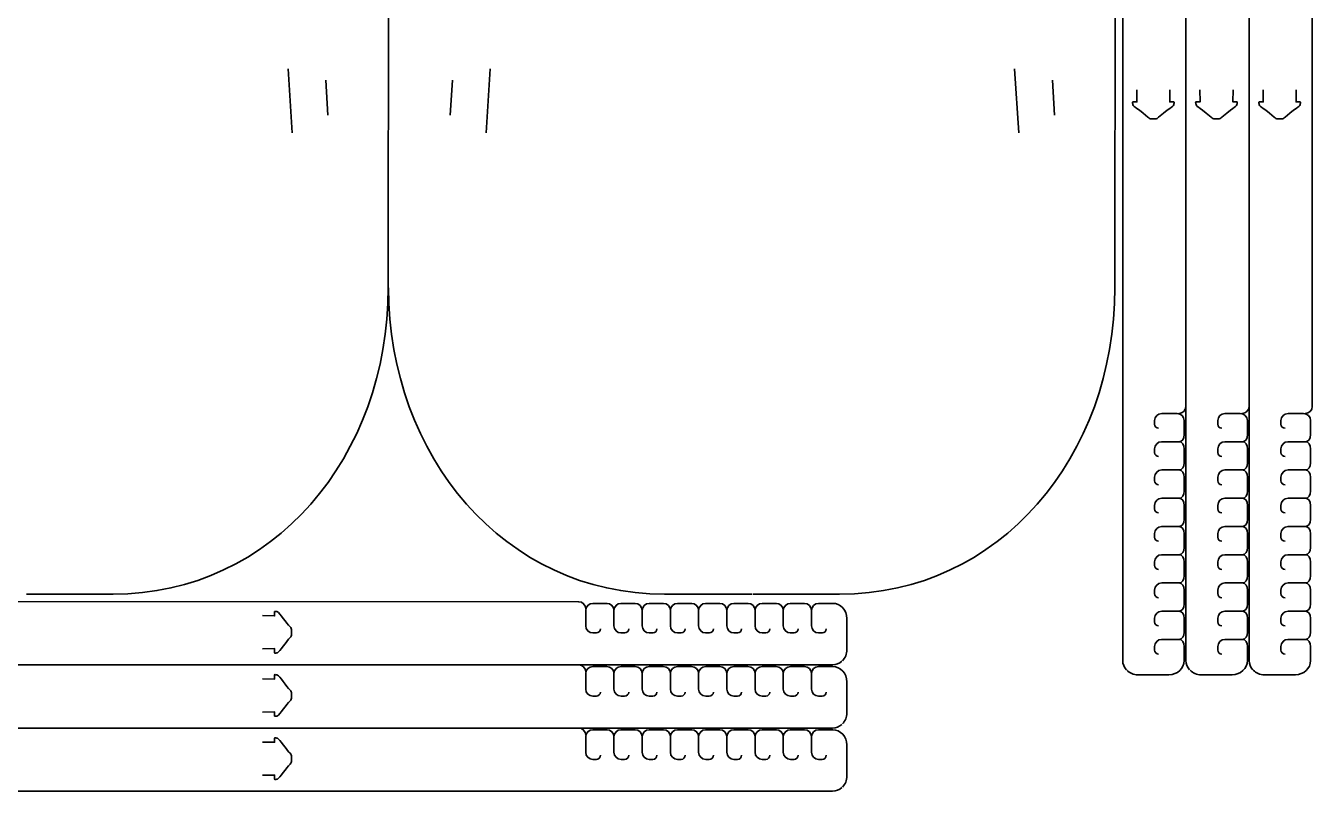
# Model space of a CAD drawing. Header units: inches. Extents: x 8 to 1056, y -872 to -100.
# Drawn here: x 488 to 1024, y -872 to -553 of the extents above; entities that cross this region are included whole.
import ezdxf

# ---------------------------------------------------------------- set-up
doc = ezdxf.new("R2010")
doc.units = ezdxf.units.IN
doc.header["$MEASUREMENT"] = 0
doc.layers.add('Layer 1', color=7, linetype='Continuous')

msp = doc.modelspace()

# ---------------------------------------------------------------- linework, layer by layer
at = {"layer": 'Layer 1', "color": 179, "lineweight": 35, "true_color": 0x231f20}
for points in [[(597.39, -570.87), (599.07, -597.59)], [(681.69, -570.87), (680.01, -597.59)], [(900.35, -570.87), (902.03, -597.59)], [(613.18, -575.64), (614.04, -590.14)], [(665.9, -575.64), (665.04, -590.14)], [(916.14, -575.64), (917, -590.14)], [(971.74, -711.63), (971.74, -817.51)], [(998.1, -711.63), (998.1, -817.51)]]:
    msp.add_lwpolyline(points, dxfattribs=at)
for points, knots in [([(971.75, -711.63), (971.75, -711.63), (971.75, -135.34), (971.75, -135.34), (971.75, -133.9), (971.13, -132.51), (970.23, -131.48)], [0, 0, 0, 0, 1, 1, 1, 2, 2, 2, 2]), ([(998.1, -711.63), (998.1, -711.63), (998.1, -135.34), (998.1, -135.34), (998.1, -133.9), (997.48, -132.51), (996.57, -131.48)], [0, 0, 0, 0, 1, 1, 1, 2, 2, 2, 2]), ([(1024.45, -711.63), (1024.45, -711.63), (1024.45, -135.34), (1024.45, -135.34), (1024.45, -133.9), (1023.83, -132.51), (1022.92, -131.48)], [0, 0, 0, 0, 1, 1, 1, 2, 2, 2, 2]), ([(948.38, -238.3), (946.74, -238.3), (945.41, -239.63), (945.41, -241.27), (945.41, -241.27), (945.41, -817.51), (945.41, -817.51), (945.41, -818.95), (946.02, -820.34), (946.93, -821.37)], [0, 0, 0, 0, 1, 1, 1, 2, 2, 2, 3, 3, 3, 3]), ([(488.26, -789.86), (488.26, -789.86), (524.41, -789.86), (524.41, -789.86), (591.21, -789.86), (639.16, -732.31), (639.16, -662.17), (639.16, -662.17), (639.32, -530.55), (639.32, -530.55), (639.32, -527.24), (636.15, -524.84), (632.96, -525.74), (624.02, -528.25), (615.96, -530.4), (606.2, -532.24)], [0, 0, 0, 0, 1, 1, 1, 2, 2, 2, 3, 3, 3, 4, 4, 4, 5, 5, 5, 5]), ([(791.22, -789.86), (791.22, -789.86), (827.36, -789.86), (827.36, -789.86), (894.16, -789.86), (942.12, -732.31), (942.12, -662.17), (942.12, -662.17), (942.27, -530.55), (942.27, -530.55), (942.28, -527.24), (939.11, -524.84), (935.91, -525.74), (926.98, -528.25), (918.91, -530.4), (909.16, -532.24)], [0, 0, 0, 0, 1, 1, 1, 2, 2, 2, 3, 3, 3, 4, 4, 4, 5, 5, 5, 5]), ([(951.23, -579.6), (951.23, -579.6), (951.33, -584.63), (951.33, -584.63), (951.33, -584.63), (949.57, -584.63), (949.57, -584.63), (949.35, -584.63), (949.56, -585.55), (949.64, -585.74), (950.1, -586.85), (949.64, -585.74), (955.94, -591.05), (956.36, -591.4), (956.84, -591.68), (957.4, -591.68), (957.4, -591.68), (958.93, -591.68), (958.93, -591.68), (959.49, -591.68), (959.97, -591.4), (960.39, -591.05), (966.69, -585.74), (966.23, -586.85), (966.69, -585.74), (966.77, -585.55), (966.98, -584.63), (966.76, -584.63), (966.76, -584.63), (965, -584.63), (965, -584.63), (965, -584.63), (965.1, -579.6), (965.1, -579.6)], [0, 0, 0, 0, 1, 1, 1, 2, 2, 2, 3, 3, 3, 4, 4, 4, 5, 5, 5, 6, 6, 6, 7, 7, 7, 8, 8, 8, 9, 9, 9, 10, 10, 10, 11, 11, 11, 11]), ([(977.57, -579.6), (977.57, -579.6), (977.68, -584.63), (977.68, -584.63), (977.68, -584.63), (975.92, -584.63), (975.92, -584.63), (975.7, -584.63), (975.91, -585.55), (975.99, -585.74), (976.45, -586.85), (975.99, -585.74), (982.28, -591.05), (982.71, -591.4), (983.19, -591.68), (983.75, -591.68), (983.75, -591.68), (985.28, -591.68), (985.28, -591.68), (985.83, -591.68), (986.32, -591.4), (986.74, -591.05), (993.04, -585.74), (992.58, -586.85), (993.04, -585.74), (993.12, -585.55), (993.32, -584.63), (993.11, -584.63), (993.11, -584.63), (991.35, -584.63), (991.35, -584.63), (991.35, -584.63), (991.45, -579.6), (991.45, -579.6)], [0, 0, 0, 0, 1, 1, 1, 2, 2, 2, 3, 3, 3, 4, 4, 4, 5, 5, 5, 6, 6, 6, 7, 7, 7, 8, 8, 8, 9, 9, 9, 10, 10, 10, 11, 11, 11, 11]), ([(1003.92, -579.6), (1003.92, -579.6), (1004.03, -584.63), (1004.03, -584.63), (1004.03, -584.63), (1002.26, -584.63), (1002.26, -584.63), (1002.05, -584.63), (1002.26, -585.55), (1002.34, -585.74), (1002.79, -586.85), (1002.34, -585.74), (1008.63, -591.05), (1009.06, -591.4), (1009.54, -591.68), (1010.1, -591.68), (1010.1, -591.68), (1011.63, -591.68), (1011.63, -591.68), (1012.18, -591.68), (1012.66, -591.4), (1013.09, -591.05), (1019.38, -585.74), (1018.93, -586.85), (1019.38, -585.74), (1019.46, -585.55), (1019.67, -584.63), (1019.46, -584.63), (1019.46, -584.63), (1017.69, -584.63), (1017.69, -584.63), (1017.69, -584.63), (1017.8, -579.6), (1017.8, -579.6)], [0, 0, 0, 0, 1, 1, 1, 2, 2, 2, 3, 3, 3, 4, 4, 4, 5, 5, 5, 6, 6, 6, 7, 7, 7, 8, 8, 8, 9, 9, 9, 10, 10, 10, 11, 11, 11, 11]), ([(790.82, -789.86), (790.82, -789.86), (754.38, -789.86), (754.38, -789.86), (687.58, -789.86), (639.32, -732.31), (639.32, -662.17)], [0, 0, 0, 0, 1, 1, 1, 2, 2, 2, 2]), ([(971.74, -711.63), (971.74, -711.63), (971.74, -711.59), (971.74, -711.59), (971.74, -713.23), (970.42, -714.56), (968.78, -714.56)], [0, 0, 0, 0, 1, 1, 1, 2, 2, 2, 2]), ([(998.09, -711.63), (998.09, -711.63), (998.09, -711.59), (998.09, -711.59), (998.09, -713.23), (996.76, -714.56), (995.13, -714.56)], [0, 0, 0, 0, 1, 1, 1, 2, 2, 2, 2]), ([(1024.44, -711.63), (1024.44, -711.63), (1024.44, -711.59), (1024.44, -711.59), (1024.44, -713.23), (1023.11, -714.56), (1021.48, -714.56)], [0, 0, 0, 0, 1, 1, 1, 2, 2, 2, 2]), ([(960.4, -720.7), (959.46, -720.7), (958.7, -719.94), (958.7, -719), (958.7, -719), (958.7, -717.52), (958.7, -717.52), (958.7, -715.88), (960.03, -714.56), (961.67, -714.56), (961.67, -714.56), (968.08, -714.56), (968.08, -714.56), (969.72, -714.56), (971.05, -715.88), (971.05, -717.52), (971.05, -717.52), (971.05, -717.65), (971.05, -717.65), (971.05, -717.65), (971.05, -717.52), (971.05, -717.52), (971.05, -717.52), (971.05, -723.36), (971.05, -723.36), (971.05, -725), (970.43, -726.32), (968.79, -726.32)], [0, 0, 0, 0, 1, 1, 1, 2, 2, 2, 3, 3, 3, 4, 4, 4, 5, 5, 5, 6, 6, 6, 7, 7, 7, 8, 8, 8, 9, 9, 9, 9]), ([(986.75, -720.7), (985.81, -720.7), (985.05, -719.94), (985.05, -719), (985.05, -719), (985.05, -717.52), (985.05, -717.52), (985.05, -715.88), (986.38, -714.56), (988.02, -714.56), (988.02, -714.56), (994.43, -714.56), (994.43, -714.56), (996.07, -714.56), (997.4, -715.88), (997.4, -717.52), (997.4, -717.52), (997.4, -717.65), (997.4, -717.65), (997.4, -717.65), (997.4, -717.52), (997.4, -717.52), (997.4, -717.52), (997.4, -723.36), (997.4, -723.36), (997.4, -725), (996.77, -726.32), (995.14, -726.32)], [0, 0, 0, 0, 1, 1, 1, 2, 2, 2, 3, 3, 3, 4, 4, 4, 5, 5, 5, 6, 6, 6, 7, 7, 7, 8, 8, 8, 9, 9, 9, 9]), ([(1013.1, -720.7), (1012.16, -720.7), (1011.4, -719.94), (1011.4, -719), (1011.4, -719), (1011.4, -717.52), (1011.4, -717.52), (1011.4, -715.88), (1012.73, -714.56), (1014.37, -714.56), (1014.37, -714.56), (1020.78, -714.56), (1020.78, -714.56), (1022.42, -714.56), (1023.74, -715.88), (1023.74, -717.52), (1023.74, -717.52), (1023.74, -717.65), (1023.74, -717.65), (1023.74, -717.65), (1023.74, -717.52), (1023.74, -717.52), (1023.74, -717.52), (1023.74, -723.36), (1023.74, -723.36), (1023.74, -725), (1023.12, -726.32), (1021.48, -726.32)], [0, 0, 0, 0, 1, 1, 1, 2, 2, 2, 3, 3, 3, 4, 4, 4, 5, 5, 5, 6, 6, 6, 7, 7, 7, 8, 8, 8, 9, 9, 9, 9]), ([(960.4, -732.47), (959.46, -732.47), (958.7, -731.71), (958.7, -730.77), (958.7, -730.77), (958.7, -729.29), (958.7, -729.29), (958.7, -727.65), (960.03, -726.32), (961.67, -726.32), (961.67, -726.32), (968.79, -726.32), (968.79, -726.32), (970.43, -726.32), (971.05, -727.65), (971.05, -729.29), (971.05, -729.29), (971.05, -729.42), (971.05, -729.42), (971.05, -729.42), (971.05, -729.29), (971.05, -729.29), (971.05, -729.29), (971.05, -735.13), (971.05, -735.13), (971.05, -736.77), (970.43, -738.09), (968.79, -738.09)], [0, 0, 0, 0, 1, 1, 1, 2, 2, 2, 3, 3, 3, 4, 4, 4, 5, 5, 5, 6, 6, 6, 7, 7, 7, 8, 8, 8, 9, 9, 9, 9]), ([(986.75, -732.47), (985.81, -732.47), (985.05, -731.71), (985.05, -730.77), (985.05, -730.77), (985.05, -729.29), (985.05, -729.29), (985.05, -727.65), (986.38, -726.32), (988.02, -726.32), (988.02, -726.32), (995.14, -726.32), (995.14, -726.32), (996.77, -726.32), (997.4, -727.65), (997.4, -729.29), (997.4, -729.29), (997.4, -729.42), (997.4, -729.42), (997.4, -729.42), (997.4, -729.29), (997.4, -729.29), (997.4, -729.29), (997.4, -735.13), (997.4, -735.13), (997.4, -736.77), (996.77, -738.09), (995.14, -738.09)], [0, 0, 0, 0, 1, 1, 1, 2, 2, 2, 3, 3, 3, 4, 4, 4, 5, 5, 5, 6, 6, 6, 7, 7, 7, 8, 8, 8, 9, 9, 9, 9]), ([(1013.1, -732.47), (1012.16, -732.47), (1011.4, -731.71), (1011.4, -730.77), (1011.4, -730.77), (1011.4, -729.29), (1011.4, -729.29), (1011.4, -727.65), (1012.73, -726.32), (1014.37, -726.32), (1014.37, -726.32), (1021.48, -726.32), (1021.48, -726.32), (1023.12, -726.32), (1023.74, -727.65), (1023.74, -729.29), (1023.74, -729.29), (1023.74, -729.42), (1023.74, -729.42), (1023.74, -729.42), (1023.74, -729.29), (1023.74, -729.29), (1023.74, -729.29), (1023.74, -735.13), (1023.74, -735.13), (1023.74, -736.77), (1023.12, -738.09), (1021.48, -738.09)], [0, 0, 0, 0, 1, 1, 1, 2, 2, 2, 3, 3, 3, 4, 4, 4, 5, 5, 5, 6, 6, 6, 7, 7, 7, 8, 8, 8, 9, 9, 9, 9]), ([(960.4, -744.24), (959.46, -744.24), (958.7, -743.48), (958.7, -742.54), (958.7, -742.54), (958.7, -741.06), (958.7, -741.06), (958.7, -739.42), (960.03, -738.09), (961.67, -738.09), (961.67, -738.09), (968.79, -738.09), (968.79, -738.09), (970.43, -738.09), (971.05, -739.42), (971.05, -741.06), (971.05, -741.06), (971.05, -741.19), (971.05, -741.19), (971.05, -741.19), (971.05, -741.06), (971.05, -741.06), (971.05, -741.06), (971.05, -746.9), (971.05, -746.9), (971.05, -748.54), (970.43, -749.86), (968.79, -749.86)], [0, 0, 0, 0, 1, 1, 1, 2, 2, 2, 3, 3, 3, 4, 4, 4, 5, 5, 5, 6, 6, 6, 7, 7, 7, 8, 8, 8, 9, 9, 9, 9]), ([(986.75, -744.24), (985.81, -744.24), (985.05, -743.48), (985.05, -742.54), (985.05, -742.54), (985.05, -741.06), (985.05, -741.06), (985.05, -739.42), (986.38, -738.09), (988.02, -738.09), (988.02, -738.09), (995.14, -738.09), (995.14, -738.09), (996.77, -738.09), (997.4, -739.42), (997.4, -741.06), (997.4, -741.06), (997.4, -741.19), (997.4, -741.19), (997.4, -741.19), (997.4, -741.06), (997.4, -741.06), (997.4, -741.06), (997.4, -746.9), (997.4, -746.9), (997.4, -748.54), (996.77, -749.86), (995.14, -749.86)], [0, 0, 0, 0, 1, 1, 1, 2, 2, 2, 3, 3, 3, 4, 4, 4, 5, 5, 5, 6, 6, 6, 7, 7, 7, 8, 8, 8, 9, 9, 9, 9]), ([(1013.1, -744.24), (1012.16, -744.24), (1011.4, -743.48), (1011.4, -742.54), (1011.4, -742.54), (1011.4, -741.06), (1011.4, -741.06), (1011.4, -739.42), (1012.73, -738.09), (1014.37, -738.09), (1014.37, -738.09), (1021.48, -738.09), (1021.48, -738.09), (1023.12, -738.09), (1023.74, -739.42), (1023.74, -741.06), (1023.74, -741.06), (1023.74, -741.19), (1023.74, -741.19), (1023.74, -741.19), (1023.74, -741.06), (1023.74, -741.06), (1023.74, -741.06), (1023.74, -746.9), (1023.74, -746.9), (1023.74, -748.54), (1023.12, -749.86), (1021.48, -749.86)], [0, 0, 0, 0, 1, 1, 1, 2, 2, 2, 3, 3, 3, 4, 4, 4, 5, 5, 5, 6, 6, 6, 7, 7, 7, 8, 8, 8, 9, 9, 9, 9]), ([(960.4, -756.01), (959.46, -756.01), (958.7, -755.25), (958.7, -754.31), (958.7, -754.31), (958.7, -752.83), (958.7, -752.83), (958.7, -751.19), (960.03, -749.86), (961.67, -749.86), (961.67, -749.86), (968.79, -749.86), (968.79, -749.86), (970.43, -749.86), (971.05, -751.19), (971.05, -752.83), (971.05, -752.83), (971.05, -752.96), (971.05, -752.96), (971.05, -752.96), (971.05, -752.83), (971.05, -752.83), (971.05, -752.83), (971.05, -758.67), (971.05, -758.67), (971.05, -760.31), (970.43, -761.63), (968.79, -761.63)], [0, 0, 0, 0, 1, 1, 1, 2, 2, 2, 3, 3, 3, 4, 4, 4, 5, 5, 5, 6, 6, 6, 7, 7, 7, 8, 8, 8, 9, 9, 9, 9]), ([(986.75, -756.01), (985.81, -756.01), (985.05, -755.25), (985.05, -754.31), (985.05, -754.31), (985.05, -752.83), (985.05, -752.83), (985.05, -751.19), (986.38, -749.86), (988.02, -749.86), (988.02, -749.86), (995.14, -749.86), (995.14, -749.86), (996.77, -749.86), (997.4, -751.19), (997.4, -752.83), (997.4, -752.83), (997.4, -752.96), (997.4, -752.96), (997.4, -752.96), (997.4, -752.83), (997.4, -752.83), (997.4, -752.83), (997.4, -758.67), (997.4, -758.67), (997.4, -760.31), (996.77, -761.63), (995.14, -761.63)], [0, 0, 0, 0, 1, 1, 1, 2, 2, 2, 3, 3, 3, 4, 4, 4, 5, 5, 5, 6, 6, 6, 7, 7, 7, 8, 8, 8, 9, 9, 9, 9]), ([(1013.1, -756.01), (1012.16, -756.01), (1011.4, -755.25), (1011.4, -754.31), (1011.4, -754.31), (1011.4, -752.83), (1011.4, -752.83), (1011.4, -751.19), (1012.73, -749.86), (1014.37, -749.86), (1014.37, -749.86), (1021.48, -749.86), (1021.48, -749.86), (1023.12, -749.86), (1023.74, -751.19), (1023.74, -752.83), (1023.74, -752.83), (1023.74, -752.96), (1023.74, -752.96), (1023.74, -752.96), (1023.74, -752.83), (1023.74, -752.83), (1023.74, -752.83), (1023.74, -758.67), (1023.74, -758.67), (1023.74, -760.31), (1023.12, -761.63), (1021.48, -761.63)], [0, 0, 0, 0, 1, 1, 1, 2, 2, 2, 3, 3, 3, 4, 4, 4, 5, 5, 5, 6, 6, 6, 7, 7, 7, 8, 8, 8, 9, 9, 9, 9]), ([(960.4, -767.78), (959.46, -767.78), (958.7, -767.02), (958.7, -766.08), (958.7, -766.08), (958.7, -764.6), (958.7, -764.6), (958.7, -762.96), (960.03, -761.63), (961.67, -761.63), (961.67, -761.63), (968.79, -761.63), (968.79, -761.63), (970.43, -761.63), (971.05, -762.96), (971.05, -764.6), (971.05, -764.6), (971.05, -764.73), (971.05, -764.73), (971.05, -764.73), (971.05, -764.6), (971.05, -764.6), (971.05, -764.6), (971.05, -770.44), (971.05, -770.44), (971.05, -772.07), (970.43, -773.4), (968.79, -773.4)], [0, 0, 0, 0, 1, 1, 1, 2, 2, 2, 3, 3, 3, 4, 4, 4, 5, 5, 5, 6, 6, 6, 7, 7, 7, 8, 8, 8, 9, 9, 9, 9]), ([(986.75, -767.78), (985.81, -767.78), (985.05, -767.02), (985.05, -766.08), (985.05, -766.08), (985.05, -764.6), (985.05, -764.6), (985.05, -762.96), (986.38, -761.63), (988.02, -761.63), (988.02, -761.63), (995.14, -761.63), (995.14, -761.63), (996.77, -761.63), (997.4, -762.96), (997.4, -764.6), (997.4, -764.6), (997.4, -764.73), (997.4, -764.73), (997.4, -764.73), (997.4, -764.6), (997.4, -764.6), (997.4, -764.6), (997.4, -770.44), (997.4, -770.44), (997.4, -772.07), (996.77, -773.4), (995.14, -773.4)], [0, 0, 0, 0, 1, 1, 1, 2, 2, 2, 3, 3, 3, 4, 4, 4, 5, 5, 5, 6, 6, 6, 7, 7, 7, 8, 8, 8, 9, 9, 9, 9]), ([(1013.1, -767.78), (1012.16, -767.78), (1011.4, -767.02), (1011.4, -766.08), (1011.4, -766.08), (1011.4, -764.6), (1011.4, -764.6), (1011.4, -762.96), (1012.73, -761.63), (1014.37, -761.63), (1014.37, -761.63), (1021.48, -761.63), (1021.48, -761.63), (1023.12, -761.63), (1023.74, -762.96), (1023.74, -764.6), (1023.74, -764.6), (1023.74, -764.73), (1023.74, -764.73), (1023.74, -764.73), (1023.74, -764.6), (1023.74, -764.6), (1023.74, -764.6), (1023.74, -770.44), (1023.74, -770.44), (1023.74, -772.07), (1023.12, -773.4), (1021.48, -773.4)], [0, 0, 0, 0, 1, 1, 1, 2, 2, 2, 3, 3, 3, 4, 4, 4, 5, 5, 5, 6, 6, 6, 7, 7, 7, 8, 8, 8, 9, 9, 9, 9]), ([(960.4, -779.55), (959.46, -779.55), (958.7, -778.79), (958.7, -777.85), (958.7, -777.85), (958.7, -776.37), (958.7, -776.37), (958.7, -774.73), (960.03, -773.4), (961.67, -773.4), (961.67, -773.4), (968.79, -773.4), (968.79, -773.4), (970.43, -773.4), (971.05, -774.73), (971.05, -776.37), (971.05, -776.37), (971.05, -776.5), (971.05, -776.5), (971.05, -776.5), (971.05, -776.37), (971.05, -776.37), (971.05, -776.37), (971.05, -782.21), (971.05, -782.21), (971.05, -783.84), (970.43, -785.17), (968.79, -785.17)], [0, 0, 0, 0, 1, 1, 1, 2, 2, 2, 3, 3, 3, 4, 4, 4, 5, 5, 5, 6, 6, 6, 7, 7, 7, 8, 8, 8, 9, 9, 9, 9]), ([(986.75, -779.55), (985.81, -779.55), (985.05, -778.79), (985.05, -777.85), (985.05, -777.85), (985.05, -776.37), (985.05, -776.37), (985.05, -774.73), (986.38, -773.4), (988.02, -773.4), (988.02, -773.4), (995.14, -773.4), (995.14, -773.4), (996.77, -773.4), (997.4, -774.73), (997.4, -776.37), (997.4, -776.37), (997.4, -776.5), (997.4, -776.5), (997.4, -776.5), (997.4, -776.37), (997.4, -776.37), (997.4, -776.37), (997.4, -782.21), (997.4, -782.21), (997.4, -783.84), (996.77, -785.17), (995.14, -785.17)], [0, 0, 0, 0, 1, 1, 1, 2, 2, 2, 3, 3, 3, 4, 4, 4, 5, 5, 5, 6, 6, 6, 7, 7, 7, 8, 8, 8, 9, 9, 9, 9]), ([(1013.1, -779.55), (1012.16, -779.55), (1011.4, -778.79), (1011.4, -777.85), (1011.4, -777.85), (1011.4, -776.37), (1011.4, -776.37), (1011.4, -774.73), (1012.73, -773.4), (1014.37, -773.4), (1014.37, -773.4), (1021.48, -773.4), (1021.48, -773.4), (1023.12, -773.4), (1023.74, -774.73), (1023.74, -776.37), (1023.74, -776.37), (1023.74, -776.5), (1023.74, -776.5), (1023.74, -776.5), (1023.74, -776.37), (1023.74, -776.37), (1023.74, -776.37), (1023.74, -782.21), (1023.74, -782.21), (1023.74, -783.84), (1023.12, -785.17), (1021.48, -785.17)], [0, 0, 0, 0, 1, 1, 1, 2, 2, 2, 3, 3, 3, 4, 4, 4, 5, 5, 5, 6, 6, 6, 7, 7, 7, 8, 8, 8, 9, 9, 9, 9]), ([(960.4, -791.32), (959.46, -791.32), (958.7, -790.56), (958.7, -789.62), (958.7, -789.62), (958.7, -788.14), (958.7, -788.14), (958.7, -786.5), (960.03, -785.17), (961.67, -785.17), (961.67, -785.17), (968.79, -785.17), (968.79, -785.17), (970.43, -785.17), (971.05, -786.5), (971.05, -788.14), (971.05, -788.14), (971.05, -788.27), (971.05, -788.27), (971.05, -788.27), (971.05, -788.14), (971.05, -788.14), (971.05, -788.14), (971.05, -793.98), (971.05, -793.98), (971.05, -795.61), (970.43, -796.94), (968.79, -796.94)], [0, 0, 0, 0, 1, 1, 1, 2, 2, 2, 3, 3, 3, 4, 4, 4, 5, 5, 5, 6, 6, 6, 7, 7, 7, 8, 8, 8, 9, 9, 9, 9]), ([(986.75, -791.32), (985.81, -791.32), (985.05, -790.56), (985.05, -789.62), (985.05, -789.62), (985.05, -788.14), (985.05, -788.14), (985.05, -786.5), (986.38, -785.17), (988.02, -785.17), (988.02, -785.17), (995.14, -785.17), (995.14, -785.17), (996.77, -785.17), (997.4, -786.5), (997.4, -788.14), (997.4, -788.14), (997.4, -788.27), (997.4, -788.27), (997.4, -788.27), (997.4, -788.14), (997.4, -788.14), (997.4, -788.14), (997.4, -793.98), (997.4, -793.98), (997.4, -795.61), (996.77, -796.94), (995.14, -796.94)], [0, 0, 0, 0, 1, 1, 1, 2, 2, 2, 3, 3, 3, 4, 4, 4, 5, 5, 5, 6, 6, 6, 7, 7, 7, 8, 8, 8, 9, 9, 9, 9]), ([(1013.1, -791.32), (1012.16, -791.32), (1011.4, -790.56), (1011.4, -789.62), (1011.4, -789.62), (1011.4, -788.14), (1011.4, -788.14), (1011.4, -786.5), (1012.73, -785.17), (1014.37, -785.17), (1014.37, -785.17), (1021.48, -785.17), (1021.48, -785.17), (1023.12, -785.17), (1023.74, -786.5), (1023.74, -788.14), (1023.74, -788.14), (1023.74, -788.27), (1023.74, -788.27), (1023.74, -788.27), (1023.74, -788.14), (1023.74, -788.14), (1023.74, -788.14), (1023.74, -793.98), (1023.74, -793.98), (1023.74, -795.61), (1023.12, -796.94), (1021.48, -796.94)], [0, 0, 0, 0, 1, 1, 1, 2, 2, 2, 3, 3, 3, 4, 4, 4, 5, 5, 5, 6, 6, 6, 7, 7, 7, 8, 8, 8, 9, 9, 9, 9]), ([(721.51, -795.94), (721.51, -794.31), (720.19, -792.98), (718.55, -792.98), (718.55, -792.98), (142.3, -792.97), (142.3, -792.97), (140.86, -792.97), (139.47, -793.59), (138.44, -794.5)], [0, 0, 0, 0, 1, 1, 1, 2, 2, 2, 3, 3, 3, 3]), ([(727.66, -804.32), (727.66, -805.26), (726.9, -806.02), (725.96, -806.02), (725.96, -806.02), (724.48, -806.02), (724.48, -806.02), (722.84, -806.02), (721.51, -804.69), (721.51, -803.05), (721.51, -803.05), (721.51, -796.64), (721.51, -796.64), (721.51, -795), (722.84, -793.68), (724.48, -793.68), (724.48, -793.68), (724.61, -793.68), (724.61, -793.68), (724.61, -793.68), (724.48, -793.68), (724.48, -793.68), (724.48, -793.68), (730.32, -793.68), (730.32, -793.68), (731.96, -793.68), (733.28, -795), (733.28, -796.64)], [0, 0, 0, 0, 1, 1, 1, 2, 2, 2, 3, 3, 3, 4, 4, 4, 5, 5, 5, 6, 6, 6, 7, 7, 7, 8, 8, 8, 9, 9, 9, 9]), ([(739.43, -804.32), (739.43, -805.26), (738.67, -806.02), (737.73, -806.02), (737.73, -806.02), (736.25, -806.02), (736.25, -806.02), (734.61, -806.02), (733.28, -804.69), (733.28, -803.05), (733.28, -803.05), (733.28, -796.64), (733.28, -796.64), (733.28, -795), (734.61, -793.68), (736.25, -793.68), (736.25, -793.68), (736.38, -793.68), (736.38, -793.68), (736.38, -793.68), (736.25, -793.68), (736.25, -793.68), (736.25, -793.68), (742.09, -793.68), (742.09, -793.68), (743.72, -793.68), (745.05, -795), (745.05, -796.64)], [0, 0, 0, 0, 1, 1, 1, 2, 2, 2, 3, 3, 3, 4, 4, 4, 5, 5, 5, 6, 6, 6, 7, 7, 7, 8, 8, 8, 9, 9, 9, 9]), ([(751.2, -804.32), (751.2, -805.26), (750.44, -806.02), (749.5, -806.02), (749.5, -806.02), (748.02, -806.02), (748.02, -806.02), (746.38, -806.02), (745.05, -804.69), (745.05, -803.05), (745.05, -803.05), (745.05, -796.64), (745.05, -796.64), (745.05, -795), (746.38, -793.68), (748.02, -793.68), (748.02, -793.68), (748.15, -793.68), (748.15, -793.68), (748.15, -793.68), (748.02, -793.68), (748.02, -793.68), (748.02, -793.68), (753.86, -793.68), (753.86, -793.68), (755.49, -793.68), (756.82, -795), (756.82, -796.64)], [0, 0, 0, 0, 1, 1, 1, 2, 2, 2, 3, 3, 3, 4, 4, 4, 5, 5, 5, 6, 6, 6, 7, 7, 7, 8, 8, 8, 9, 9, 9, 9]), ([(762.97, -804.32), (762.97, -805.26), (762.21, -806.02), (761.27, -806.02), (761.27, -806.02), (759.79, -806.02), (759.79, -806.02), (758.15, -806.02), (756.82, -804.69), (756.82, -803.05), (756.82, -803.05), (756.82, -796.64), (756.82, -796.64), (756.82, -795), (758.15, -793.68), (759.79, -793.68), (759.79, -793.68), (759.92, -793.68), (759.92, -793.68), (759.92, -793.68), (759.79, -793.68), (759.79, -793.68), (759.79, -793.68), (765.63, -793.68), (765.63, -793.68), (767.26, -793.68), (768.59, -795), (768.59, -796.64)], [0, 0, 0, 0, 1, 1, 1, 2, 2, 2, 3, 3, 3, 4, 4, 4, 5, 5, 5, 6, 6, 6, 7, 7, 7, 8, 8, 8, 9, 9, 9, 9]), ([(774.74, -804.32), (774.74, -805.26), (773.98, -806.02), (773.04, -806.02), (773.04, -806.02), (771.56, -806.02), (771.56, -806.02), (769.92, -806.02), (768.59, -804.69), (768.59, -803.05), (768.59, -803.05), (768.59, -796.64), (768.59, -796.64), (768.59, -795), (769.92, -793.68), (771.56, -793.68), (771.56, -793.68), (771.69, -793.68), (771.69, -793.68), (771.69, -793.68), (771.56, -793.68), (771.56, -793.68), (771.56, -793.68), (777.4, -793.68), (777.4, -793.68), (779.03, -793.68), (780.36, -795), (780.36, -796.64)], [0, 0, 0, 0, 1, 1, 1, 2, 2, 2, 3, 3, 3, 4, 4, 4, 5, 5, 5, 6, 6, 6, 7, 7, 7, 8, 8, 8, 9, 9, 9, 9]), ([(786.51, -804.32), (786.51, -805.26), (785.75, -806.02), (784.81, -806.02), (784.81, -806.02), (783.33, -806.02), (783.33, -806.02), (781.69, -806.02), (780.36, -804.69), (780.36, -803.05), (780.36, -803.05), (780.36, -796.64), (780.36, -796.64), (780.36, -795), (781.69, -793.68), (783.33, -793.68), (783.33, -793.68), (783.46, -793.68), (783.46, -793.68), (783.46, -793.68), (783.33, -793.68), (783.33, -793.68), (783.33, -793.68), (789.16, -793.68), (789.16, -793.68), (790.8, -793.68), (792.13, -795), (792.13, -796.64)], [0, 0, 0, 0, 1, 1, 1, 2, 2, 2, 3, 3, 3, 4, 4, 4, 5, 5, 5, 6, 6, 6, 7, 7, 7, 8, 8, 8, 9, 9, 9, 9]), ([(798.28, -804.32), (798.28, -805.26), (797.52, -806.02), (796.58, -806.02), (796.58, -806.02), (795.1, -806.02), (795.1, -806.02), (793.46, -806.02), (792.13, -804.69), (792.13, -803.05), (792.13, -803.05), (792.13, -796.64), (792.13, -796.64), (792.13, -795), (793.46, -793.68), (795.1, -793.68), (795.1, -793.68), (795.23, -793.68), (795.23, -793.68), (795.23, -793.68), (795.1, -793.68), (795.1, -793.68), (795.1, -793.68), (800.93, -793.68), (800.93, -793.68), (802.57, -793.68), (803.9, -795), (803.9, -796.64)], [0, 0, 0, 0, 1, 1, 1, 2, 2, 2, 3, 3, 3, 4, 4, 4, 5, 5, 5, 6, 6, 6, 7, 7, 7, 8, 8, 8, 9, 9, 9, 9]), ([(810.05, -804.32), (810.05, -805.26), (809.29, -806.02), (808.35, -806.02), (808.35, -806.02), (806.87, -806.02), (806.87, -806.02), (805.23, -806.02), (803.9, -804.69), (803.9, -803.05), (803.9, -803.05), (803.9, -796.64), (803.9, -796.64), (803.9, -795), (805.23, -793.68), (806.87, -793.68), (806.87, -793.68), (806.99, -793.68), (806.99, -793.68), (806.99, -793.68), (806.87, -793.68), (806.87, -793.68), (806.87, -793.68), (812.7, -793.68), (812.7, -793.68), (814.34, -793.68), (815.67, -795), (815.67, -796.64)], [0, 0, 0, 0, 1, 1, 1, 2, 2, 2, 3, 3, 3, 4, 4, 4, 5, 5, 5, 6, 6, 6, 7, 7, 7, 8, 8, 8, 9, 9, 9, 9]), ([(821.82, -804.32), (821.82, -805.26), (821.06, -806.02), (820.12, -806.02), (820.12, -806.02), (818.63, -806.02), (818.63, -806.02), (817, -806.02), (815.67, -804.69), (815.67, -803.05), (815.67, -803.05), (815.67, -796.64), (815.67, -796.64), (815.67, -795), (817, -793.68), (818.63, -793.68), (818.63, -793.68), (818.76, -793.68), (818.76, -793.68), (818.76, -793.68), (818.63, -793.68), (818.63, -793.68), (818.63, -793.68), (824.47, -793.68), (824.47, -793.68), (824.47, -793.68), (824.51, -793.68), (824.51, -793.68), (824.51, -793.68), (824.47, -793.68), (824.47, -793.68), (827.76, -793.68), (830.42, -796.53), (830.42, -800.03), (830.42, -800.03), (830.42, -800.02), (830.42, -800.02), (830.42, -800.02), (830.42, -812.97), (830.42, -812.97), (830.42, -814.79), (829.7, -816.43), (828.55, -817.58)], [0, 0, 0, 0, 1, 1, 1, 2, 2, 2, 3, 3, 3, 4, 4, 4, 5, 5, 5, 6, 6, 6, 7, 7, 7, 8, 8, 8, 9, 9, 9, 10, 10, 10, 11, 11, 11, 12, 12, 12, 13, 13, 13, 14, 14, 14, 14]), ([(586.78, -798.79), (586.78, -798.79), (591.8, -798.9), (591.8, -798.9), (591.8, -798.9), (591.8, -797.14), (591.8, -797.14), (591.8, -796.92), (592.72, -797.13), (592.92, -797.21), (594.02, -797.67), (596.58, -801.98), (598.22, -803.5), (598.63, -803.88), (598.86, -804.41), (598.86, -804.97), (598.86, -804.97), (598.86, -806.5), (598.86, -806.5), (598.86, -807.05), (598.63, -807.58), (598.22, -807.96), (596.58, -809.49), (594.02, -813.8), (592.92, -814.25), (592.72, -814.34), (591.8, -814.54), (591.8, -814.33), (591.8, -814.33), (591.8, -812.57), (591.8, -812.57), (591.8, -812.57), (586.78, -812.67), (586.78, -812.67)], [0, 0, 0, 0, 1, 1, 1, 2, 2, 2, 3, 3, 3, 4, 4, 4, 5, 5, 5, 6, 6, 6, 7, 7, 7, 8, 8, 8, 9, 9, 9, 10, 10, 10, 11, 11, 11, 11]), ([(960.4, -803.09), (959.46, -803.09), (958.7, -802.33), (958.7, -801.39), (958.7, -801.39), (958.7, -799.91), (958.7, -799.91), (958.7, -798.27), (960.03, -796.94), (961.67, -796.94), (961.67, -796.94), (968.79, -796.94), (968.79, -796.94), (970.43, -796.94), (971.05, -798.27), (971.05, -799.91), (971.05, -799.91), (971.05, -800.04), (971.05, -800.04), (971.05, -800.04), (971.05, -799.91), (971.05, -799.91), (971.05, -799.91), (971.05, -805.75), (971.05, -805.75), (971.05, -807.38), (970.43, -808.71), (968.79, -808.71)], [0, 0, 0, 0, 1, 1, 1, 2, 2, 2, 3, 3, 3, 4, 4, 4, 5, 5, 5, 6, 6, 6, 7, 7, 7, 8, 8, 8, 9, 9, 9, 9]), ([(986.75, -803.09), (985.81, -803.09), (985.05, -802.33), (985.05, -801.39), (985.05, -801.39), (985.05, -799.91), (985.05, -799.91), (985.05, -798.27), (986.38, -796.94), (988.02, -796.94), (988.02, -796.94), (995.14, -796.94), (995.14, -796.94), (996.77, -796.94), (997.4, -798.27), (997.4, -799.91), (997.4, -799.91), (997.4, -800.04), (997.4, -800.04), (997.4, -800.04), (997.4, -799.91), (997.4, -799.91), (997.4, -799.91), (997.4, -805.75), (997.4, -805.75), (997.4, -807.38), (996.77, -808.71), (995.14, -808.71)], [0, 0, 0, 0, 1, 1, 1, 2, 2, 2, 3, 3, 3, 4, 4, 4, 5, 5, 5, 6, 6, 6, 7, 7, 7, 8, 8, 8, 9, 9, 9, 9]), ([(1013.1, -803.09), (1012.16, -803.09), (1011.4, -802.33), (1011.4, -801.39), (1011.4, -801.39), (1011.4, -799.91), (1011.4, -799.91), (1011.4, -798.27), (1012.73, -796.94), (1014.37, -796.94), (1014.37, -796.94), (1021.48, -796.94), (1021.48, -796.94), (1023.12, -796.94), (1023.74, -798.27), (1023.74, -799.91), (1023.74, -799.91), (1023.74, -800.04), (1023.74, -800.04), (1023.74, -800.04), (1023.74, -799.91), (1023.74, -799.91), (1023.74, -799.91), (1023.74, -805.75), (1023.74, -805.75), (1023.74, -807.38), (1023.12, -808.71), (1021.48, -808.71)], [0, 0, 0, 0, 1, 1, 1, 2, 2, 2, 3, 3, 3, 4, 4, 4, 5, 5, 5, 6, 6, 6, 7, 7, 7, 8, 8, 8, 9, 9, 9, 9]), ([(960.4, -814.86), (959.46, -814.86), (958.7, -814.1), (958.7, -813.16), (958.7, -813.16), (958.7, -811.68), (958.7, -811.68), (958.7, -810.04), (960.03, -808.71), (961.67, -808.71), (961.67, -808.71), (968.79, -808.71), (968.79, -808.71), (970.43, -808.71), (971.05, -810.04), (971.05, -811.68), (971.05, -811.68), (971.05, -811.81), (971.05, -811.81), (971.05, -811.81), (971.05, -817.51), (971.05, -817.51), (971.05, -817.51), (971.04, -817.55), (971.04, -817.55), (971.04, -817.55), (971.04, -817.51), (971.04, -817.51), (971.04, -820.8), (968.2, -823.46), (964.69, -823.46), (964.69, -823.46), (951.76, -823.46), (951.76, -823.46), (949.93, -823.46), (948.3, -822.74), (947.14, -821.59)], [0, 0, 0, 0, 1, 1, 1, 2, 2, 2, 3, 3, 3, 4, 4, 4, 5, 5, 5, 6, 6, 6, 7, 7, 7, 8, 8, 8, 9, 9, 9, 10, 10, 10, 11, 11, 11, 12, 12, 12, 12]), ([(986.75, -814.86), (985.81, -814.86), (985.05, -814.1), (985.05, -813.16), (985.05, -813.16), (985.05, -811.68), (985.05, -811.68), (985.05, -810.04), (986.38, -808.71), (988.02, -808.71), (988.02, -808.71), (995.14, -808.71), (995.14, -808.71), (996.77, -808.71), (997.4, -810.04), (997.4, -811.68), (997.4, -811.68), (997.4, -811.81), (997.4, -811.81), (997.4, -811.81), (997.4, -817.51), (997.4, -817.51), (997.4, -817.51), (997.39, -817.55), (997.39, -817.55), (997.39, -817.55), (997.39, -817.51), (997.39, -817.51), (997.39, -820.8), (994.55, -823.46), (991.04, -823.46), (991.04, -823.46), (978.1, -823.46), (978.1, -823.46), (976.28, -823.46), (974.65, -822.74), (973.49, -821.59)], [0, 0, 0, 0, 1, 1, 1, 2, 2, 2, 3, 3, 3, 4, 4, 4, 5, 5, 5, 6, 6, 6, 7, 7, 7, 8, 8, 8, 9, 9, 9, 10, 10, 10, 11, 11, 11, 12, 12, 12, 12]), ([(1013.1, -814.86), (1012.16, -814.86), (1011.4, -814.1), (1011.4, -813.16), (1011.4, -813.16), (1011.4, -811.68), (1011.4, -811.68), (1011.4, -810.04), (1012.73, -808.71), (1014.37, -808.71), (1014.37, -808.71), (1021.48, -808.71), (1021.48, -808.71), (1023.12, -808.71), (1023.74, -810.04), (1023.74, -811.68), (1023.74, -811.68), (1023.74, -811.81), (1023.74, -811.81), (1023.74, -811.81), (1023.74, -817.51), (1023.74, -817.51), (1023.74, -817.51), (1023.74, -817.55), (1023.74, -817.55), (1023.74, -817.55), (1023.74, -817.51), (1023.74, -817.51), (1023.74, -820.8), (1020.89, -823.46), (1017.39, -823.46), (1017.39, -823.46), (1004.45, -823.46), (1004.45, -823.46), (1002.63, -823.46), (1000.99, -822.74), (999.84, -821.59)], [0, 0, 0, 0, 1, 1, 1, 2, 2, 2, 3, 3, 3, 4, 4, 4, 5, 5, 5, 6, 6, 6, 7, 7, 7, 8, 8, 8, 9, 9, 9, 10, 10, 10, 11, 11, 11, 12, 12, 12, 12]), ([(248.19, -819.32), (248.19, -819.32), (824.47, -819.32), (824.47, -819.32), (825.91, -819.32), (827.3, -818.7), (828.33, -817.79)], [0, 0, 0, 0, 1, 1, 1, 2, 2, 2, 2]), ([(727.66, -830.67), (727.66, -831.61), (726.9, -832.37), (725.96, -832.37), (725.96, -832.37), (724.48, -832.37), (724.48, -832.37), (722.84, -832.37), (721.51, -831.04), (721.51, -829.4), (721.51, -829.4), (721.51, -822.99), (721.51, -822.99), (721.51, -821.35), (722.84, -820.02), (724.48, -820.02), (724.48, -820.02), (724.61, -820.02), (724.61, -820.02), (724.61, -820.02), (724.48, -820.02), (724.48, -820.02), (724.48, -820.02), (730.32, -820.02), (730.32, -820.02), (731.96, -820.02), (733.28, -821.35), (733.28, -822.99)], [0, 0, 0, 0, 1, 1, 1, 2, 2, 2, 3, 3, 3, 4, 4, 4, 5, 5, 5, 6, 6, 6, 7, 7, 7, 8, 8, 8, 9, 9, 9, 9]), ([(739.43, -830.67), (739.43, -831.61), (738.67, -832.37), (737.73, -832.37), (737.73, -832.37), (736.25, -832.37), (736.25, -832.37), (734.61, -832.37), (733.28, -831.04), (733.28, -829.4), (733.28, -829.4), (733.28, -822.99), (733.28, -822.99), (733.28, -821.35), (734.61, -820.02), (736.25, -820.02), (736.25, -820.02), (736.38, -820.02), (736.38, -820.02), (736.38, -820.02), (736.25, -820.02), (736.25, -820.02), (736.25, -820.02), (742.09, -820.02), (742.09, -820.02), (743.72, -820.02), (745.05, -821.35), (745.05, -822.99)], [0, 0, 0, 0, 1, 1, 1, 2, 2, 2, 3, 3, 3, 4, 4, 4, 5, 5, 5, 6, 6, 6, 7, 7, 7, 8, 8, 8, 9, 9, 9, 9]), ([(751.2, -830.67), (751.2, -831.61), (750.44, -832.37), (749.5, -832.37), (749.5, -832.37), (748.02, -832.37), (748.02, -832.37), (746.38, -832.37), (745.05, -831.04), (745.05, -829.4), (745.05, -829.4), (745.05, -822.99), (745.05, -822.99), (745.05, -821.35), (746.38, -820.02), (748.02, -820.02), (748.02, -820.02), (748.15, -820.02), (748.15, -820.02), (748.15, -820.02), (748.02, -820.02), (748.02, -820.02), (748.02, -820.02), (753.86, -820.02), (753.86, -820.02), (755.49, -820.02), (756.82, -821.35), (756.82, -822.99)], [0, 0, 0, 0, 1, 1, 1, 2, 2, 2, 3, 3, 3, 4, 4, 4, 5, 5, 5, 6, 6, 6, 7, 7, 7, 8, 8, 8, 9, 9, 9, 9]), ([(762.97, -830.67), (762.97, -831.61), (762.21, -832.37), (761.27, -832.37), (761.27, -832.37), (759.79, -832.37), (759.79, -832.37), (758.15, -832.37), (756.82, -831.04), (756.82, -829.4), (756.82, -829.4), (756.82, -822.99), (756.82, -822.99), (756.82, -821.35), (758.15, -820.02), (759.79, -820.02), (759.79, -820.02), (759.92, -820.02), (759.92, -820.02), (759.92, -820.02), (759.79, -820.02), (759.79, -820.02), (759.79, -820.02), (765.63, -820.02), (765.63, -820.02), (767.26, -820.02), (768.59, -821.35), (768.59, -822.99)], [0, 0, 0, 0, 1, 1, 1, 2, 2, 2, 3, 3, 3, 4, 4, 4, 5, 5, 5, 6, 6, 6, 7, 7, 7, 8, 8, 8, 9, 9, 9, 9]), ([(774.74, -830.67), (774.74, -831.61), (773.98, -832.37), (773.04, -832.37), (773.04, -832.37), (771.56, -832.37), (771.56, -832.37), (769.92, -832.37), (768.59, -831.04), (768.59, -829.4), (768.59, -829.4), (768.59, -822.99), (768.59, -822.99), (768.59, -821.35), (769.92, -820.02), (771.56, -820.02), (771.56, -820.02), (771.69, -820.02), (771.69, -820.02), (771.69, -820.02), (771.56, -820.02), (771.56, -820.02), (771.56, -820.02), (777.4, -820.02), (777.4, -820.02), (779.03, -820.02), (780.36, -821.35), (780.36, -822.99)], [0, 0, 0, 0, 1, 1, 1, 2, 2, 2, 3, 3, 3, 4, 4, 4, 5, 5, 5, 6, 6, 6, 7, 7, 7, 8, 8, 8, 9, 9, 9, 9]), ([(786.51, -830.67), (786.51, -831.61), (785.75, -832.37), (784.81, -832.37), (784.81, -832.37), (783.33, -832.37), (783.33, -832.37), (781.69, -832.37), (780.36, -831.04), (780.36, -829.4), (780.36, -829.4), (780.36, -822.99), (780.36, -822.99), (780.36, -821.35), (781.69, -820.02), (783.33, -820.02), (783.33, -820.02), (783.46, -820.02), (783.46, -820.02), (783.46, -820.02), (783.33, -820.02), (783.33, -820.02), (783.33, -820.02), (789.16, -820.02), (789.16, -820.02), (790.8, -820.02), (792.13, -821.35), (792.13, -822.99)], [0, 0, 0, 0, 1, 1, 1, 2, 2, 2, 3, 3, 3, 4, 4, 4, 5, 5, 5, 6, 6, 6, 7, 7, 7, 8, 8, 8, 9, 9, 9, 9]), ([(798.28, -830.67), (798.28, -831.61), (797.52, -832.37), (796.58, -832.37), (796.58, -832.37), (795.1, -832.37), (795.1, -832.37), (793.46, -832.37), (792.13, -831.04), (792.13, -829.4), (792.13, -829.4), (792.13, -822.99), (792.13, -822.99), (792.13, -821.35), (793.46, -820.02), (795.1, -820.02), (795.1, -820.02), (795.23, -820.02), (795.23, -820.02), (795.23, -820.02), (795.1, -820.02), (795.1, -820.02), (795.1, -820.02), (800.93, -820.02), (800.93, -820.02), (802.57, -820.02), (803.9, -821.35), (803.9, -822.99)], [0, 0, 0, 0, 1, 1, 1, 2, 2, 2, 3, 3, 3, 4, 4, 4, 5, 5, 5, 6, 6, 6, 7, 7, 7, 8, 8, 8, 9, 9, 9, 9]), ([(810.05, -830.67), (810.05, -831.61), (809.29, -832.37), (808.35, -832.37), (808.35, -832.37), (806.87, -832.37), (806.87, -832.37), (805.23, -832.37), (803.9, -831.04), (803.9, -829.4), (803.9, -829.4), (803.9, -822.99), (803.9, -822.99), (803.9, -821.35), (805.23, -820.02), (806.87, -820.02), (806.87, -820.02), (806.99, -820.02), (806.99, -820.02), (806.99, -820.02), (806.87, -820.02), (806.87, -820.02), (806.87, -820.02), (812.7, -820.02), (812.7, -820.02), (814.34, -820.02), (815.67, -821.35), (815.67, -822.99)], [0, 0, 0, 0, 1, 1, 1, 2, 2, 2, 3, 3, 3, 4, 4, 4, 5, 5, 5, 6, 6, 6, 7, 7, 7, 8, 8, 8, 9, 9, 9, 9]), ([(821.82, -830.67), (821.82, -831.61), (821.06, -832.37), (820.12, -832.37), (820.12, -832.37), (818.63, -832.37), (818.63, -832.37), (817, -832.37), (815.67, -831.04), (815.67, -829.4), (815.67, -829.4), (815.67, -822.99), (815.67, -822.99), (815.67, -821.35), (817, -820.02), (818.63, -820.02), (818.63, -820.02), (818.76, -820.02), (818.76, -820.02), (818.76, -820.02), (818.63, -820.02), (818.63, -820.02), (818.63, -820.02), (824.47, -820.02), (824.47, -820.02), (824.47, -820.02), (824.51, -820.03), (824.51, -820.03), (824.51, -820.03), (824.47, -820.03), (824.47, -820.03), (827.76, -820.03), (830.42, -822.87), (830.42, -826.38), (830.42, -826.38), (830.42, -826.37), (830.42, -826.37), (830.42, -826.37), (830.42, -839.32), (830.42, -839.32), (830.42, -841.14), (829.7, -842.77), (828.55, -843.93)], [0, 0, 0, 0, 1, 1, 1, 2, 2, 2, 3, 3, 3, 4, 4, 4, 5, 5, 5, 6, 6, 6, 7, 7, 7, 8, 8, 8, 9, 9, 9, 10, 10, 10, 11, 11, 11, 12, 12, 12, 13, 13, 13, 14, 14, 14, 14]), ([(586.78, -825.14), (586.78, -825.14), (591.8, -825.25), (591.8, -825.25), (591.8, -825.25), (591.8, -823.48), (591.8, -823.48), (591.8, -823.27), (592.72, -823.48), (592.92, -823.56), (594.02, -824.01), (596.58, -828.33), (598.22, -829.85), (598.63, -830.23), (598.86, -830.76), (598.86, -831.32), (598.86, -831.32), (598.86, -832.85), (598.86, -832.85), (598.86, -833.4), (598.63, -833.93), (598.22, -834.31), (596.58, -835.83), (594.02, -840.15), (592.92, -840.6), (592.72, -840.68), (591.8, -840.89), (591.8, -840.68), (591.8, -840.68), (591.8, -838.91), (591.8, -838.91), (591.8, -838.91), (586.78, -839.02), (586.78, -839.02)], [0, 0, 0, 0, 1, 1, 1, 2, 2, 2, 3, 3, 3, 4, 4, 4, 5, 5, 5, 6, 6, 6, 7, 7, 7, 8, 8, 8, 9, 9, 9, 10, 10, 10, 11, 11, 11, 11]), ([(248.19, -845.67), (248.19, -845.67), (824.47, -845.67), (824.47, -845.67), (825.91, -845.67), (827.3, -845.05), (828.33, -844.14)], [0, 0, 0, 0, 1, 1, 1, 2, 2, 2, 2]), ([(727.66, -857.02), (727.66, -857.96), (726.9, -858.72), (725.96, -858.72), (725.96, -858.72), (724.48, -858.72), (724.48, -858.72), (722.84, -858.72), (721.51, -857.39), (721.51, -855.75), (721.51, -855.75), (721.51, -849.34), (721.51, -849.34), (721.51, -847.7), (722.84, -846.37), (724.48, -846.37), (724.48, -846.37), (724.61, -846.37), (724.61, -846.37), (724.61, -846.37), (724.48, -846.37), (724.48, -846.37), (724.48, -846.37), (730.32, -846.37), (730.32, -846.37), (731.96, -846.37), (733.28, -847.7), (733.28, -849.34)], [0, 0, 0, 0, 1, 1, 1, 2, 2, 2, 3, 3, 3, 4, 4, 4, 5, 5, 5, 6, 6, 6, 7, 7, 7, 8, 8, 8, 9, 9, 9, 9]), ([(739.43, -857.02), (739.43, -857.96), (738.67, -858.72), (737.73, -858.72), (737.73, -858.72), (736.25, -858.72), (736.25, -858.72), (734.61, -858.72), (733.28, -857.39), (733.28, -855.75), (733.28, -855.75), (733.28, -849.34), (733.28, -849.34), (733.28, -847.7), (734.61, -846.37), (736.25, -846.37), (736.25, -846.37), (736.38, -846.37), (736.38, -846.37), (736.38, -846.37), (736.25, -846.37), (736.25, -846.37), (736.25, -846.37), (742.09, -846.37), (742.09, -846.37), (743.72, -846.37), (745.05, -847.7), (745.05, -849.34)], [0, 0, 0, 0, 1, 1, 1, 2, 2, 2, 3, 3, 3, 4, 4, 4, 5, 5, 5, 6, 6, 6, 7, 7, 7, 8, 8, 8, 9, 9, 9, 9]), ([(751.2, -857.02), (751.2, -857.96), (750.44, -858.72), (749.5, -858.72), (749.5, -858.72), (748.02, -858.72), (748.02, -858.72), (746.38, -858.72), (745.05, -857.39), (745.05, -855.75), (745.05, -855.75), (745.05, -849.34), (745.05, -849.34), (745.05, -847.7), (746.38, -846.37), (748.02, -846.37), (748.02, -846.37), (748.15, -846.37), (748.15, -846.37), (748.15, -846.37), (748.02, -846.37), (748.02, -846.37), (748.02, -846.37), (753.86, -846.37), (753.86, -846.37), (755.49, -846.37), (756.82, -847.7), (756.82, -849.34)], [0, 0, 0, 0, 1, 1, 1, 2, 2, 2, 3, 3, 3, 4, 4, 4, 5, 5, 5, 6, 6, 6, 7, 7, 7, 8, 8, 8, 9, 9, 9, 9]), ([(762.97, -857.02), (762.97, -857.96), (762.21, -858.72), (761.27, -858.72), (761.27, -858.72), (759.79, -858.72), (759.79, -858.72), (758.15, -858.72), (756.82, -857.39), (756.82, -855.75), (756.82, -855.75), (756.82, -849.34), (756.82, -849.34), (756.82, -847.7), (758.15, -846.37), (759.79, -846.37), (759.79, -846.37), (759.92, -846.37), (759.92, -846.37), (759.92, -846.37), (759.79, -846.37), (759.79, -846.37), (759.79, -846.37), (765.63, -846.37), (765.63, -846.37), (767.26, -846.37), (768.59, -847.7), (768.59, -849.34)], [0, 0, 0, 0, 1, 1, 1, 2, 2, 2, 3, 3, 3, 4, 4, 4, 5, 5, 5, 6, 6, 6, 7, 7, 7, 8, 8, 8, 9, 9, 9, 9]), ([(774.74, -857.02), (774.74, -857.96), (773.98, -858.72), (773.04, -858.72), (773.04, -858.72), (771.56, -858.72), (771.56, -858.72), (769.92, -858.72), (768.59, -857.39), (768.59, -855.75), (768.59, -855.75), (768.59, -849.34), (768.59, -849.34), (768.59, -847.7), (769.92, -846.37), (771.56, -846.37), (771.56, -846.37), (771.69, -846.37), (771.69, -846.37), (771.69, -846.37), (771.56, -846.37), (771.56, -846.37), (771.56, -846.37), (777.4, -846.37), (777.4, -846.37), (779.03, -846.37), (780.36, -847.7), (780.36, -849.34)], [0, 0, 0, 0, 1, 1, 1, 2, 2, 2, 3, 3, 3, 4, 4, 4, 5, 5, 5, 6, 6, 6, 7, 7, 7, 8, 8, 8, 9, 9, 9, 9]), ([(786.51, -857.02), (786.51, -857.96), (785.75, -858.72), (784.81, -858.72), (784.81, -858.72), (783.33, -858.72), (783.33, -858.72), (781.69, -858.72), (780.36, -857.39), (780.36, -855.75), (780.36, -855.75), (780.36, -849.34), (780.36, -849.34), (780.36, -847.7), (781.69, -846.37), (783.33, -846.37), (783.33, -846.37), (783.46, -846.37), (783.46, -846.37), (783.46, -846.37), (783.33, -846.37), (783.33, -846.37), (783.33, -846.37), (789.16, -846.37), (789.16, -846.37), (790.8, -846.37), (792.13, -847.7), (792.13, -849.34)], [0, 0, 0, 0, 1, 1, 1, 2, 2, 2, 3, 3, 3, 4, 4, 4, 5, 5, 5, 6, 6, 6, 7, 7, 7, 8, 8, 8, 9, 9, 9, 9]), ([(798.28, -857.02), (798.28, -857.96), (797.52, -858.72), (796.58, -858.72), (796.58, -858.72), (795.1, -858.72), (795.1, -858.72), (793.46, -858.72), (792.13, -857.39), (792.13, -855.75), (792.13, -855.75), (792.13, -849.34), (792.13, -849.34), (792.13, -847.7), (793.46, -846.37), (795.1, -846.37), (795.1, -846.37), (795.23, -846.37), (795.23, -846.37), (795.23, -846.37), (795.1, -846.37), (795.1, -846.37), (795.1, -846.37), (800.93, -846.37), (800.93, -846.37), (802.57, -846.37), (803.9, -847.7), (803.9, -849.34)], [0, 0, 0, 0, 1, 1, 1, 2, 2, 2, 3, 3, 3, 4, 4, 4, 5, 5, 5, 6, 6, 6, 7, 7, 7, 8, 8, 8, 9, 9, 9, 9]), ([(810.05, -857.02), (810.05, -857.96), (809.29, -858.72), (808.35, -858.72), (808.35, -858.72), (806.87, -858.72), (806.87, -858.72), (805.23, -858.72), (803.9, -857.39), (803.9, -855.75), (803.9, -855.75), (803.9, -849.34), (803.9, -849.34), (803.9, -847.7), (805.23, -846.37), (806.87, -846.37), (806.87, -846.37), (806.99, -846.37), (806.99, -846.37), (806.99, -846.37), (806.87, -846.37), (806.87, -846.37), (806.87, -846.37), (812.7, -846.37), (812.7, -846.37), (814.34, -846.37), (815.67, -847.7), (815.67, -849.34)], [0, 0, 0, 0, 1, 1, 1, 2, 2, 2, 3, 3, 3, 4, 4, 4, 5, 5, 5, 6, 6, 6, 7, 7, 7, 8, 8, 8, 9, 9, 9, 9]), ([(821.82, -857.02), (821.82, -857.96), (821.06, -858.72), (820.12, -858.72), (820.12, -858.72), (818.63, -858.72), (818.63, -858.72), (817, -858.72), (815.67, -857.39), (815.67, -855.75), (815.67, -855.75), (815.67, -849.34), (815.67, -849.34), (815.67, -847.7), (817, -846.37), (818.63, -846.37), (818.63, -846.37), (818.76, -846.37), (818.76, -846.37), (818.76, -846.37), (818.63, -846.37), (818.63, -846.37), (818.63, -846.37), (824.47, -846.37), (824.47, -846.37), (824.47, -846.37), (824.51, -846.38), (824.51, -846.38), (824.51, -846.38), (824.47, -846.38), (824.47, -846.38), (827.76, -846.38), (830.42, -849.22), (830.42, -852.73), (830.42, -852.73), (830.42, -852.72), (830.42, -852.72), (830.42, -852.72), (830.42, -865.66), (830.42, -865.66), (830.42, -867.48), (829.7, -869.12), (828.55, -870.28)], [0, 0, 0, 0, 1, 1, 1, 2, 2, 2, 3, 3, 3, 4, 4, 4, 5, 5, 5, 6, 6, 6, 7, 7, 7, 8, 8, 8, 9, 9, 9, 10, 10, 10, 11, 11, 11, 12, 12, 12, 13, 13, 13, 14, 14, 14, 14]), ([(586.78, -851.49), (586.78, -851.49), (591.8, -851.59), (591.8, -851.59), (591.8, -851.59), (591.8, -849.83), (591.8, -849.83), (591.8, -849.62), (592.72, -849.82), (592.92, -849.91), (594.02, -850.36), (596.58, -854.68), (598.22, -856.2), (598.63, -856.58), (598.86, -857.11), (598.86, -857.66), (598.86, -857.66), (598.86, -859.19), (598.86, -859.19), (598.86, -859.75), (598.63, -860.28), (598.22, -860.66), (596.58, -862.18), (594.02, -866.5), (592.92, -866.95), (592.72, -867.03), (591.8, -867.24), (591.8, -867.03), (591.8, -867.03), (591.8, -865.26), (591.8, -865.26), (591.8, -865.26), (586.78, -865.37), (586.78, -865.37)], [0, 0, 0, 0, 1, 1, 1, 2, 2, 2, 3, 3, 3, 4, 4, 4, 5, 5, 5, 6, 6, 6, 7, 7, 7, 8, 8, 8, 9, 9, 9, 10, 10, 10, 11, 11, 11, 11]), ([(248.19, -872.02), (248.19, -872.02), (824.47, -872.01), (824.47, -872.01), (825.91, -872.01), (827.3, -871.4), (828.33, -870.49)], [0, 0, 0, 0, 1, 1, 1, 2, 2, 2, 2])]:
    msp.add_open_spline(points, degree=3, knots=knots, dxfattribs=at)
for points in [[(721.51, -822.29), (721.51, -820.65), (720.19, -819.33), (718.55, -819.33)], [(971.75, -817.51), (971.75, -818.95), (972.37, -820.34), (973.28, -821.37)], [(998.1, -817.51), (998.1, -818.95), (998.72, -820.34), (999.63, -821.37)], [(721.51, -848.64), (721.51, -847), (720.19, -845.68), (718.55, -845.68)]]:
    msp.add_open_spline(points, degree=3, dxfattribs=at)

doc.saveas('drawing.dxf')
